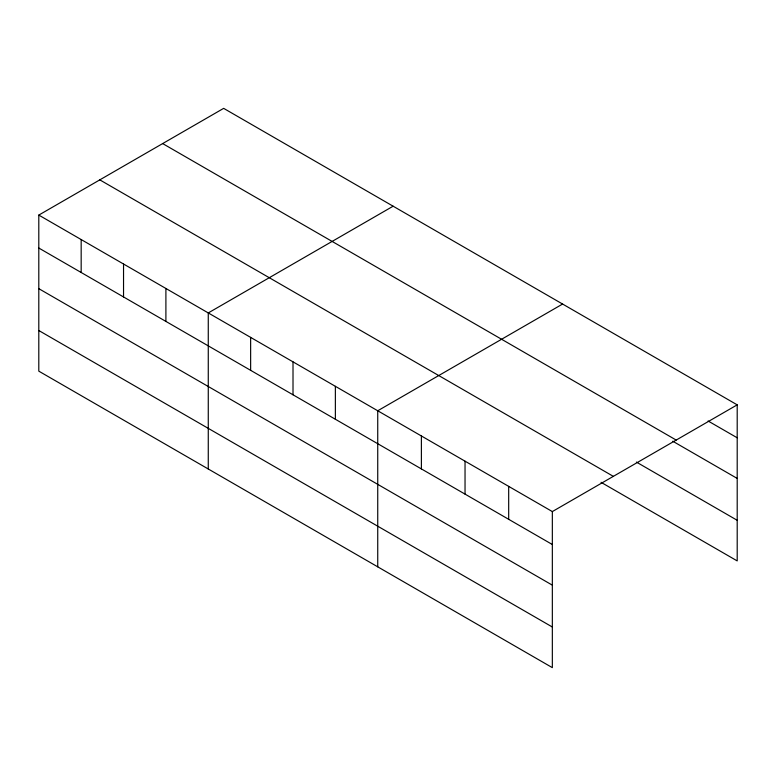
<?xml version="1.0" encoding="UTF-8"?>
<svg xmlns="http://www.w3.org/2000/svg" width="776" height="776" viewBox="0 0 776 776"><rect width="100%" height="100%" fill="white"/><g stroke="black" fill="none" stroke-linecap="round" stroke-linejoin="round"><path stroke-width="1.16" d="M552.337 585.153L552.337 511.578L38.8 215.088L38.8 371.151L552.337 667.641L552.337 585.153L38.8 288.662M601.051 482.313L737.2 560.912L737.2 404.849L223.663 108.359L38.8 215.088M393.131 206.203L208.269 312.932L208.269 468.995M562.6 304.046L377.737 410.766L377.737 566.839M552.337 511.578L737.2 404.849M708.1 420.99L737.2 437.79M162.659 143.579L676.197 440.07M672.763 441.224L737.2 478.423M636.388 462.079L737.2 520.289M99.803 179.867L613.341 476.357M38.8 248.029L552.337 544.519M38.8 330.518L552.337 627.008M508.687 486.377L508.687 519.319M465.037 461.177L465.037 494.118M421.387 435.966L421.387 468.908M335.368 386.312L335.368 419.253M293.008 361.849L293.008 394.79M250.638 337.385L250.638 370.327M165.899 288.468L165.899 321.41M123.539 264.005L123.539 296.946M81.17 239.541L81.17 272.483"/></g></svg>
